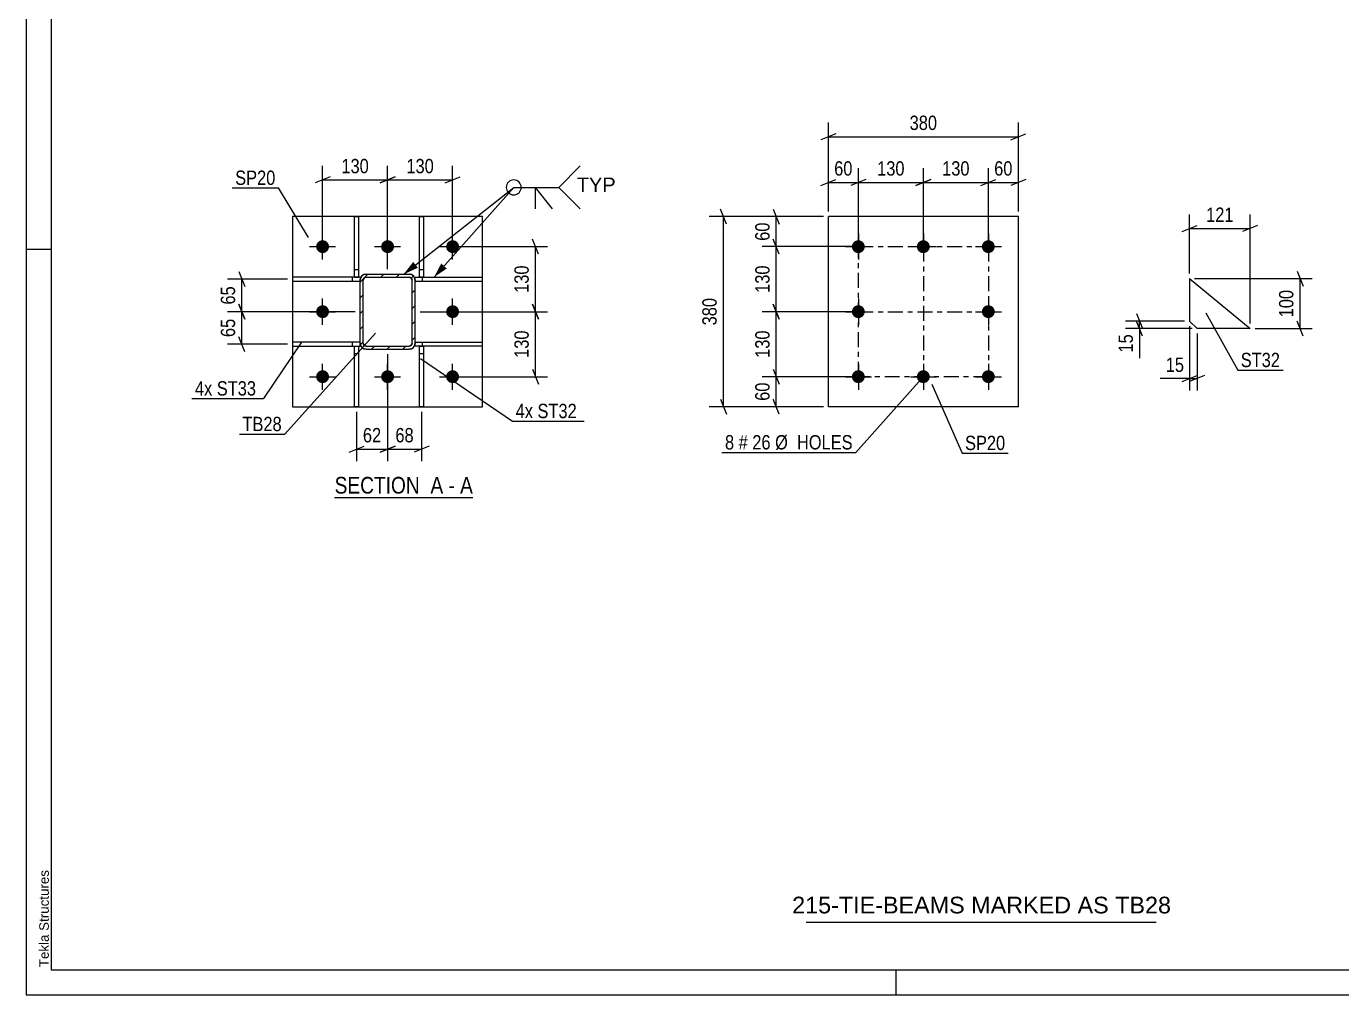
# Model space of a CAD drawing. Header units: millimetres. Extents: x 0 to 594, y 0 to 420.
# Drawn here: x 0 to 263.1, y 0 to 193.6 of the extents above; entities that cross this region are included whole.
import ezdxf

# ---------------------------------------------------------------- set-up
doc = ezdxf.new("R2010")
doc.units = ezdxf.units.MM
doc.linetypes.add('DXK_LINE_DOT2', pattern=[3.9198, 1.9599, -1.9599])
doc.linetypes.add('DXK_LINE_DOT3', pattern=[5.9187, 2.979, -0.9799, 0.9799, -0.9799])
doc.styles.add('Arial', font='ARIAL.TTF', dxfattribs={"height": 0.2})
doc.styles.add('Arial Narrow', font='ARIALN.TTF', dxfattribs={"height": 0.2})

# ---------------------------------------------------------------- blocks, each defined once
blk = doc.blocks.new('Unknown-580550788-1163')
at = {"color": 5, "linetype": 'Continuous'}
for p, q in [((0, 420), (0, 0)), ((5, 415), (5, 5)), ((5, 149), (0, 149)), ((5, 5), (589, 5)), ((174, 0), (174, 5)), ((0, 0), (594, 0))]:
    blk.add_line(p, q, dxfattribs=at)
at = {"color": 174, "linetype": 'Continuous', "style": 'Arial'}
blk.add_text('Tekla Structures', height=1.9102, rotation=90, dxfattribs=at).set_placement((4.5, 5.5))
blk = doc.blocks.new('Unknown-580550788-13 - 1405')
at = {"color": 6, "linetype": 'Continuous'}
blk.add_line((61.67, 99.45), (89.32, 99.45), dxfattribs=at)
at = {"color": 0, "linetype": 'Continuous'}
blk.add_wipeout([(79.78, 100.2), (79.78, 103.7), (61.67, 103.7), (61.67, 100.2)], dxfattribs=at)
at = {"color": 7, "linetype": 'Continuous', "style": 'Arial Narrow'}
blk.add_text('SECTION ', height=3.34, dxfattribs=at).set_placement((61.67, 100.2))
at = {"color": 0, "linetype": 'Continuous'}
blk.add_wipeout([(83.39, 100.2), (83.39, 103.7), (80.83, 103.7), (80.83, 100.2)], dxfattribs=at)
blk.add_wipeout([(85.71, 100.2), (85.71, 103.7), (84.44, 103.7), (84.44, 100.2)], dxfattribs=at)
at = {"color": 7, "linetype": 'Continuous', "style": 'Arial Narrow'}
blk.add_text('A', height=3.34, dxfattribs=at).set_placement((80.83, 100.2))
at = {"color": 0, "linetype": 'Continuous'}
blk.add_wipeout([(89.32, 100.2), (89.32, 103.7), (86.76, 103.7), (86.76, 100.2)], dxfattribs=at)
at = {"color": 7, "linetype": 'Continuous', "style": 'Arial Narrow'}
for s, p in [('A', (86.76, 100.2)), ('-', (84.44, 100.2))]:
    blk.add_text(s, height=3.34, dxfattribs=at).set_placement(p)
blk = doc.blocks.new('Part-580550788-1482 - 1405')
at = {"color": 2, "linetype": 'Continuous'}
for p, q in [((77.76, 130.48), (91.26, 130.48)), ((77.76, 129.68), (77.76, 130.28)), ((78.64, 129.68), (77.76, 129.68)), ((91.26, 129.68), (79.44, 129.68)), ((91.26, 129.68), (91.26, 130.48))]:
    blk.add_line(p, q, dxfattribs=at)
at = {"color": 7, "linetype": 'DXK_LINE_DOT2'}
for p, q in [((77.76, 130.28), (77.76, 130.48)), ((79.44, 129.68), (78.64, 129.68)), ((79.26, 129.68), (79.26, 130.48))]:
    blk.add_line(p, q, dxfattribs=at)
blk = doc.blocks.new('Part-580550788-1492 - 1405')
at = {"color": 2, "linetype": 'Continuous'}
for p, q in [((77.76, 142.87), (77.76, 143.48)), ((77.76, 143.48), (91.26, 143.48)), ((77.76, 142.68), (91.26, 142.68)), ((91.26, 142.68), (91.26, 143.48))]:
    blk.add_line(p, q, dxfattribs=at)
at = {"color": 7, "linetype": 'DXK_LINE_DOT2'}
for p, q in [((77.76, 142.87), (77.76, 142.68)), ((79.26, 142.68), (79.26, 143.48))]:
    blk.add_line(p, q, dxfattribs=at)
blk = doc.blocks.new('Part-580550788-1497 - 1405')
at = {"color": 2, "linetype": 'Continuous'}
for p, q in [((66.76, 143.48), (53.26, 143.48)), ((53.26, 143.48), (53.26, 142.68)), ((53.26, 142.68), (66.76, 142.68)), ((66.76, 143.48), (66.76, 142.88))]:
    blk.add_line(p, q, dxfattribs=at)
at = {"color": 7, "linetype": 'DXK_LINE_DOT2'}
for p, q in [((65.26, 142.68), (65.26, 143.48)), ((66.76, 142.68), (66.76, 142.88))]:
    blk.add_line(p, q, dxfattribs=at)
blk = doc.blocks.new('Part-580550788-1433 - 1405')
at = {"color": 2, "linetype": 'Continuous'}
for p, q in [((91.26, 155.58), (53.26, 155.58)), ((53.26, 155.58), (53.26, 117.58)), ((91.26, 117.58), (91.26, 155.58)), ((53.26, 117.58), (91.26, 117.58))]:
    blk.add_line(p, q, dxfattribs=at)
blk = doc.blocks.new('Part-580550788-1448 - 1405')
at = {"linetype": 'Continuous'}
h = blk.add_hatch(dxfattribs=at)
h.set_pattern_fill('', scale=0.7, style=0, pattern_type=0)
h.set_pattern_definition([(45, (77.4088, 143.727), (-1.57154, 1.57154), [])])
h.paths.add_polyline_path([(77.67, 143.34), (77.41, 143.73), (77.02, 143.99), (76.56, 144.08), (67.96, 144.08), (67.5, 143.99), (67.11, 143.73), (66.85, 143.34), (66.76, 142.88), (66.76, 130.28), (66.85, 129.82), (67.11, 129.43), (67.5, 129.17), (67.96, 129.08), (76.56, 129.08), (77.02, 129.17), (77.41, 129.43), (77.67, 129.82), (77.76, 130.28), (77.76, 142.88)])
h.paths.add_polyline_path([(77.16, 130.28), (77.11, 130.05), (76.98, 129.85), (76.79, 129.72), (76.56, 129.68), (67.96, 129.68), (67.73, 129.72), (67.54, 129.85), (67.41, 130.05), (67.36, 130.28), (67.36, 142.88), (67.41, 143.11), (67.54, 143.3), (67.73, 143.43), (67.96, 143.48), (76.56, 143.48), (76.79, 143.43), (76.98, 143.3), (77.11, 143.11), (77.16, 142.88)])
at = {"color": 7, "linetype": 'DXK_LINE_DOT2'}
for p, q in [((66.76, 142.88), (66.85, 143.34)), ((66.76, 130.28), (66.76, 142.88)), ((67.41, 143.11), (67.36, 142.88)), ((67.36, 130.28), (67.36, 142.88)), ((67.54, 143.3), (67.41, 143.11)), ((67.5, 143.99), (67.96, 144.08)), ((67.73, 143.43), (67.54, 143.3)), ((67.96, 143.48), (67.73, 143.43)), ((67.96, 144.08), (76.56, 144.08)), ((67.96, 143.48), (76.56, 143.48)), ((76.56, 144.08), (77.02, 143.99)), ((76.79, 143.43), (76.56, 143.48)), ((76.98, 143.3), (76.79, 143.43)), ((77.11, 143.11), (76.98, 143.3)), ((77.16, 142.88), (77.11, 143.11)), ((77.16, 130.28), (77.16, 142.88)), ((77.67, 143.34), (77.76, 142.88)), ((77.76, 130.28), (77.76, 142.88)), ((66.85, 129.82), (66.76, 130.28)), ((67.36, 130.28), (67.41, 130.05)), ((67.41, 130.05), (67.54, 129.85)), ((67.96, 129.08), (67.5, 129.17)), ((67.54, 129.85), (67.73, 129.72)), ((67.73, 129.72), (67.96, 129.68)), ((67.96, 129.68), (76.56, 129.68)), ((67.96, 129.08), (76.56, 129.08)), ((76.56, 129.68), (76.79, 129.72)), ((77.02, 129.17), (76.56, 129.08)), ((76.79, 129.72), (76.98, 129.85)), ((76.98, 129.85), (77.11, 130.05)), ((77.11, 130.05), (77.16, 130.28)), ((77.76, 130.28), (77.67, 129.82))]:
    blk.add_line(p, q, dxfattribs=at)
at = {"color": 2, "linetype": 'Continuous'}
for p, q in [((66.85, 143.34), (66.76, 142.88)), ((66.76, 130.28), (66.76, 142.88)), ((67.36, 142.88), (67.41, 143.11)), ((67.36, 130.28), (67.36, 142.88)), ((67.41, 143.11), (67.54, 143.3)), ((67.96, 144.08), (67.5, 143.99)), ((67.54, 143.3), (67.73, 143.43)), ((67.73, 143.43), (67.96, 143.48)), ((67.96, 144.08), (76.56, 144.08)), ((67.96, 143.48), (76.56, 143.48)), ((77.02, 143.99), (76.56, 144.08)), ((76.56, 143.48), (76.79, 143.43)), ((76.79, 143.43), (76.98, 143.3)), ((76.98, 143.3), (77.11, 143.11)), ((77.11, 143.11), (77.16, 142.88)), ((77.16, 130.28), (77.16, 142.88)), ((77.76, 142.88), (77.67, 143.34)), ((77.76, 130.28), (77.76, 142.88)), ((66.76, 130.28), (66.85, 129.82)), ((67.41, 130.05), (67.36, 130.28)), ((67.54, 129.85), (67.41, 130.05)), ((67.5, 129.17), (67.96, 129.08)), ((67.73, 129.72), (67.54, 129.85)), ((67.96, 129.68), (67.73, 129.72)), ((67.96, 129.68), (76.56, 129.68)), ((67.96, 129.08), (76.56, 129.08)), ((76.79, 129.72), (76.56, 129.68)), ((76.56, 129.08), (77.02, 129.17)), ((76.98, 129.85), (76.79, 129.72)), ((77.11, 130.05), (76.98, 129.85)), ((77.16, 130.28), (77.11, 130.05)), ((77.67, 129.82), (77.76, 130.28))]:
    blk.add_line(p, q, dxfattribs=at)
at = {"color": 7, "linetype": 'DXK_LINE_DOT2'}
for centre, start, end in [((67.96, 142.88), 112.5, 157.5), ((76.56, 142.88), 22.5, 67.5), ((67.96, 130.28), 202.5, 247.5), ((76.56, 130.28), 292.5, 337.5)]:
    blk.add_arc(centre, 1.2, start, end, dxfattribs=at)
at = {"color": 2, "linetype": 'Continuous'}
for centre, start, end in [((67.96, 142.88), 112.5, 157.5), ((76.56, 142.88), 22.5, 67.5), ((67.96, 130.28), 202.5, 247.5), ((76.56, 130.28), 292.5, 337.5)]:
    blk.add_arc(centre, 1.2, start, end, dxfattribs=at)
blk = doc.blocks.new('Part-580550788-1467 - 1405')
at = {"color": 2, "linetype": 'Continuous'}
for p, q in [((78.64, 143.49), (78.64, 155.58)), ((78.64, 155.58), (79.44, 155.58)), ((79.44, 155.58), (79.44, 143.49)), ((79.44, 143.49), (78.64, 143.49))]:
    blk.add_line(p, q, dxfattribs=at)
at = {"color": 7, "linetype": 'DXK_LINE_DOT2'}
blk.add_line((78.64, 144.99), (79.44, 144.99), dxfattribs=at)
blk = doc.blocks.new('Part-580550788-1487 - 1405')
at = {"color": 2, "linetype": 'Continuous'}
for p, q in [((66.76, 130.48), (53.26, 130.48)), ((53.26, 130.48), (53.26, 129.68)), ((53.26, 129.68), (65.65, 129.68)), ((66.45, 129.68), (66.76, 129.68)), ((66.76, 129.68), (66.76, 130.28))]:
    blk.add_line(p, q, dxfattribs=at)
at = {"color": 7, "linetype": 'DXK_LINE_DOT2'}
for p, q in [((65.26, 129.68), (65.26, 130.48)), ((65.65, 129.68), (66.45, 129.68)), ((66.76, 130.28), (66.76, 130.48))]:
    blk.add_line(p, q, dxfattribs=at)
blk = doc.blocks.new('Part-580550788-1503 - 1405')
at = {"color": 2, "linetype": 'Continuous'}
for p, q in [((65.64, 143.49), (65.65, 155.58)), ((65.65, 155.58), (66.45, 155.58)), ((66.45, 155.58), (66.44, 143.49)), ((65.64, 143.49), (66.44, 143.49))]:
    blk.add_line(p, q, dxfattribs=at)
at = {"color": 7, "linetype": 'DXK_LINE_DOT2'}
blk.add_line((65.64, 144.99), (66.44, 144.99), dxfattribs=at)
blk = doc.blocks.new('Bolt-580550788-1504 - 1405')
at = {"linetype": 'Continuous'}
for points in [[(57.96, 149.58, -1), (60.56, 149.58, -1)], [(70.96, 149.58, -1), (73.56, 149.58, -1)], [(83.96, 149.58, -1), (86.56, 149.58, -1)], [(57.96, 136.58, -1), (60.56, 136.58, -1)], [(83.96, 136.58, -1), (86.56, 136.58, -1)], [(57.96, 123.58, -1), (60.56, 123.58, -1)], [(70.96, 123.58, -1), (73.56, 123.58, -1)], [(83.96, 123.58, -1), (86.56, 123.58, -1)]]:
    blk.add_hatch(color=1, dxfattribs=at).paths.add_polyline_path(points)
at = {"color": 1, "linetype": 'Continuous'}
for p, q in [((59.26, 146.98), (59.26, 152.18)), ((72.26, 146.98), (72.26, 152.18)), ((85.26, 146.98), (85.26, 152.18)), ((56.66, 149.58), (61.86, 149.58)), ((69.66, 149.58), (74.86, 149.58)), ((82.66, 149.58), (87.86, 149.58)), ((59.26, 133.98), (59.26, 139.18)), ((85.26, 133.98), (85.26, 139.18)), ((56.66, 136.58), (61.86, 136.58)), ((82.66, 136.58), (87.86, 136.58)), ((59.26, 120.98), (59.26, 126.18)), ((72.26, 120.98), (72.26, 126.18)), ((85.26, 120.98), (85.26, 126.18)), ((56.66, 123.58), (61.86, 123.58)), ((69.66, 123.58), (74.86, 123.58)), ((82.66, 123.58), (87.86, 123.58))]:
    blk.add_line(p, q, dxfattribs=at)
blk = doc.blocks.new('Part-580550788-1511 - 1405')
at = {"color": 2, "linetype": 'Continuous'}
for p, q in [((65.65, 117.58), (65.65, 129.69)), ((65.65, 129.69), (66.45, 129.69)), ((66.45, 129.69), (66.45, 117.58)), ((66.45, 117.58), (65.65, 117.58))]:
    blk.add_line(p, q, dxfattribs=at)
at = {"color": 7, "linetype": 'DXK_LINE_DOT2'}
blk.add_line((65.65, 128.19), (66.45, 128.19), dxfattribs=at)
blk = doc.blocks.new('Part-580550788-1519 - 1405')
at = {"color": 2, "linetype": 'Continuous'}
for p, q in [((78.64, 117.58), (78.64, 129.69)), ((78.64, 129.69), (79.44, 129.69)), ((79.44, 129.69), (79.44, 117.58)), ((79.44, 117.58), (78.64, 117.58))]:
    blk.add_line(p, q, dxfattribs=at)
at = {"color": 7, "linetype": 'DXK_LINE_DOT2'}
blk.add_line((78.64, 128.19), (79.44, 128.19), dxfattribs=at)
blk = doc.blocks.new('Part-580550788-2148 - 2142')
at = {"color": 2, "linetype": 'Continuous'}
for p, q in [((198.41, 155.58), (160.41, 155.58)), ((160.41, 117.58), (160.41, 155.58)), ((198.41, 117.58), (198.41, 155.58)), ((198.41, 117.58), (160.41, 117.58))]:
    blk.add_line(p, q, dxfattribs=at)
blk = doc.blocks.new('Bolt-580550788-2209 - 2142')
at = {"linetype": 'Continuous'}
for points in [[(166.41, 150.88, -1), (166.41, 148.28, -1)], [(179.41, 150.88, -1), (179.41, 148.28, -1)], [(192.41, 150.88, -1), (192.41, 148.28, -1)], [(166.41, 137.88, -1), (166.41, 135.28, -1)], [(192.41, 137.88, -1), (192.41, 135.28, -1)], [(166.41, 124.88, -1), (166.41, 122.28, -1)], [(179.41, 124.88, -1), (179.41, 122.28, -1)], [(192.41, 124.88, -1), (192.41, 122.28, -1)]]:
    blk.add_hatch(color=1, dxfattribs=at).paths.add_polyline_path(points)
at = {"color": 1, "linetype": 'Continuous'}
for p, q in [((166.41, 152.18), (166.41, 146.98)), ((179.41, 152.18), (179.41, 146.98)), ((192.41, 152.18), (192.41, 146.98)), ((163.81, 149.58), (169.01, 149.58)), ((176.81, 149.58), (182.01, 149.58)), ((189.81, 149.58), (195.01, 149.58)), ((166.41, 139.18), (166.41, 133.98)), ((192.41, 139.18), (192.41, 133.98)), ((163.81, 136.58), (169.01, 136.58)), ((189.81, 136.58), (195.01, 136.58)), ((166.41, 126.18), (166.41, 120.98)), ((179.41, 126.18), (179.41, 120.98)), ((192.41, 126.18), (192.41, 120.98)), ((163.81, 123.58), (169.01, 123.58)), ((176.81, 123.58), (182.01, 123.58)), ((189.81, 123.58), (195.01, 123.58))]:
    blk.add_line(p, q, dxfattribs=at)
blk = doc.blocks.new('Part-580550788-1711 - 1705')
at = {"color": 2, "linetype": 'Continuous'}
for p, q in [((232.67, 143.19), (232.67, 134.69)), ((232.67, 143.19), (244.76, 133.19)), ((234.17, 133.19), (232.67, 134.69)), ((244.76, 133.19), (234.17, 133.19))]:
    blk.add_line(p, q, dxfattribs=at)
blk = doc.blocks.new('Rectangle-580550788-2297 - 2142')
at = {"color": 1, "linetype": 'DXK_LINE_DOT3'}
blk.add_lwpolyline([(166.41, 149.58), (192.41, 149.58), (192.41, 123.58), (166.41, 123.58), (166.41, 149.58)], close=True, dxfattribs=at)
blk = doc.blocks.new('Line-580550788-2290 - 2142')
at = {"color": 1, "linetype": 'DXK_LINE_DOT3'}
blk.add_line((166.41, 136.58), (192.41, 136.58), dxfattribs=at)
blk = doc.blocks.new('Line-580550788-2282 - 2142')
at = {"color": 1, "linetype": 'DXK_LINE_DOT3'}
blk.add_line((179.41, 149.58), (179.41, 123.58), dxfattribs=at)
blk = doc.blocks.new('StraightDimension-580550788-1573 - 1405')
at = {"color": 7, "linetype": 'Continuous'}
for p, q in [((42.51, 138.08), (43.71, 135.08)), ((65.76, 136.58), (40.26, 136.58)), ((43.11, 130.08), (43.11, 136.58)), ((43.71, 128.58), (42.51, 131.58)), ((52.26, 130.08), (40.26, 130.08))]:
    blk.add_line(p, q, dxfattribs=at)
at = {"color": 0}
blk.add_wipeout([(42.36, 135.76), (38.16, 135.76), (38.16, 130.9), (42.36, 130.9)], dxfattribs=at)
at = {"color": 3, "style": 'Arial Narrow'}
blk.add_text('65', height=2.863, rotation=90.0002, dxfattribs=at).set_placement((41.76, 131.5))
blk = doc.blocks.new('StraightDimension-580550788-1562 - 1405')
at = {"color": 7, "linetype": 'Continuous'}
for p, q in [((102.43, 135.08), (101.23, 138.08)), ((78.76, 136.58), (104.23, 136.58)), ((101.83, 123.58), (101.83, 136.58)), ((101.23, 125.08), (102.43, 122.08)), ((86.26, 123.58), (104.23, 123.58))]:
    blk.add_line(p, q, dxfattribs=at)
at = {"color": 0}
blk.add_wipeout([(101.08, 133.42), (96.88, 133.42), (96.88, 126.74), (101.08, 126.74)], dxfattribs=at)
at = {"color": 3, "style": 'Arial Narrow'}
blk.add_text('130', height=2.863, rotation=90.0002, dxfattribs=at).set_placement((100.48, 127.34))
blk = doc.blocks.new('StraightDimension-580550788-1595 - 1405')
at = {"color": 7, "linetype": 'Continuous'}
for p, q in [((72.26, 128.08), (72.26, 106.7)), ((66.05, 116.58), (66.05, 106.7)), ((64.55, 108.5), (67.55, 109.7)), ((66.05, 109.1), (72.26, 109.1)), ((73.76, 109.7), (70.76, 108.5))]:
    blk.add_line(p, q, dxfattribs=at)
at = {"color": 0}
blk.add_wipeout([(71.58, 109.85), (71.58, 114.05), (66.72, 114.05), (66.72, 109.85)], dxfattribs=at)
at = {"color": 3, "style": 'Arial Narrow'}
blk.add_text('62', height=2.863, dxfattribs=at).set_placement((67.32, 110.45))
blk = doc.blocks.new('StraightDimension-580550788-1522 - 1405')
at = {"color": 7, "linetype": 'Continuous'}
for p, q in [((72.26, 145.08), (72.26, 165.76)), ((85.26, 150.58), (85.26, 165.76)), ((73.76, 163.51), (70.76, 162.31)), ((83.76, 162.31), (86.76, 163.51)), ((72.26, 162.91), (85.26, 162.91))]:
    blk.add_line(p, q, dxfattribs=at)
at = {"color": 0}
blk.add_wipeout([(82.1, 163.66), (82.1, 167.86), (75.42, 167.86), (75.42, 163.66)], dxfattribs=at)
at = {"color": 3, "style": 'Arial Narrow'}
blk.add_text('130', height=2.863, dxfattribs=at).set_placement((76.02, 164.26))
blk = doc.blocks.new('StraightDimension-580550788-1537 - 1405')
at = {"color": 7, "linetype": 'Continuous'}
for p, q in [((59.26, 150.58), (59.26, 165.76)), ((72.26, 145.08), (72.26, 165.76)), ((60.76, 163.51), (57.76, 162.31)), ((70.76, 162.31), (73.76, 163.51)), ((59.26, 162.91), (72.26, 162.91))]:
    blk.add_line(p, q, dxfattribs=at)
at = {"color": 0}
blk.add_wipeout([(69.1, 163.66), (69.1, 167.86), (62.42, 167.86), (62.42, 163.66)], dxfattribs=at)
at = {"color": 3, "style": 'Arial Narrow'}
blk.add_text('130', height=2.863, dxfattribs=at).set_placement((63.02, 164.26))
blk = doc.blocks.new('StraightDimension-580550788-1547 - 1405')
at = {"color": 7, "linetype": 'Continuous'}
for p, q in [((102.43, 148.08), (101.23, 151.08)), ((86.26, 149.58), (104.23, 149.58)), ((101.83, 136.58), (101.83, 149.58)), ((101.23, 138.08), (102.43, 135.08)), ((78.76, 136.58), (104.23, 136.58))]:
    blk.add_line(p, q, dxfattribs=at)
at = {"color": 0}
blk.add_wipeout([(101.08, 146.42), (96.88, 146.42), (96.88, 139.74), (101.08, 139.74)], dxfattribs=at)
at = {"color": 3, "style": 'Arial Narrow'}
blk.add_text('130', height=2.863, rotation=90.0002, dxfattribs=at).set_placement((100.48, 140.34))
blk = doc.blocks.new('StraightDimension-580550788-1581 - 1405')
at = {"color": 7, "linetype": 'Continuous'}
for p, q in [((52.26, 143.08), (40.26, 143.08)), ((42.51, 144.58), (43.71, 141.58)), ((43.11, 136.58), (43.11, 143.08)), ((43.71, 135.08), (42.51, 138.08)), ((65.76, 136.58), (40.26, 136.58))]:
    blk.add_line(p, q, dxfattribs=at)
at = {"color": 0}
blk.add_wipeout([(42.36, 142.26), (38.16, 142.26), (38.16, 137.4), (42.36, 137.4)], dxfattribs=at)
at = {"color": 3, "style": 'Arial Narrow'}
blk.add_text('65', height=2.863, rotation=90.0002, dxfattribs=at).set_placement((41.76, 138))
blk = doc.blocks.new('StraightDimension-580550788-1588 - 1405')
at = {"color": 7, "linetype": 'Continuous'}
for p, q in [((72.26, 128.08), (72.26, 106.7)), ((79.04, 116.58), (79.04, 106.7)), ((70.76, 108.5), (73.76, 109.7)), ((72.26, 109.1), (79.04, 109.1)), ((80.54, 109.7), (77.54, 108.5))]:
    blk.add_line(p, q, dxfattribs=at)
at = {"color": 0}
blk.add_wipeout([(78.08, 109.85), (78.08, 114.05), (73.22, 114.05), (73.22, 109.85)], dxfattribs=at)
at = {"color": 3, "style": 'Arial Narrow'}
blk.add_text('68', height=2.863, dxfattribs=at).set_placement((73.82, 110.45))
blk = doc.blocks.new('StraightDimension-580550788-2272 - 2142')
at = {"color": 7, "linetype": 'Continuous'}
for p, q in [((159.41, 155.58), (136.57, 155.58)), ((140.02, 154.08), (138.82, 157.08)), ((139.42, 117.58), (139.42, 155.58)), ((138.82, 119.08), (140.02, 116.08)), ((159.41, 117.58), (136.57, 117.58))]:
    blk.add_line(p, q, dxfattribs=at)
at = {"color": 0}
blk.add_wipeout([(138.67, 139.92), (134.47, 139.92), (134.47, 133.24), (138.67, 133.24)], dxfattribs=at)
at = {"color": 3, "style": 'Arial Narrow'}
blk.add_text('380', height=2.863, rotation=90.0002, dxfattribs=at).set_placement((138.07, 133.84))
blk = doc.blocks.new('StraightDimension-580550788-2213 - 2142')
at = {"color": 7, "linetype": 'Continuous'}
for p, q in [((159.41, 155.58), (147.15, 155.58)), ((149.4, 157.08), (150.6, 154.08)), ((150, 149.58), (150, 155.58)), ((150.6, 148.08), (149.4, 151.08)), ((165.41, 149.58), (147.15, 149.58))]:
    blk.add_line(p, q, dxfattribs=at)
at = {"color": 0}
blk.add_wipeout([(149.25, 155.01), (145.05, 155.01), (145.05, 150.15), (149.25, 150.15)], dxfattribs=at)
at = {"color": 3, "style": 'Arial Narrow'}
blk.add_text('60', height=2.863, rotation=90.0002, dxfattribs=at).set_placement((148.65, 150.75))
blk = doc.blocks.new('StraightDimension-580550788-2225 - 2142')
at = {"color": 7, "linetype": 'Continuous'}
for p, q in [((149.4, 125.08), (150.6, 122.08)), ((165.41, 123.58), (147.15, 123.58)), ((150, 117.58), (150, 123.58)), ((150.6, 116.08), (149.4, 119.08)), ((159.41, 117.58), (147.15, 117.58))]:
    blk.add_line(p, q, dxfattribs=at)
at = {"color": 0}
blk.add_wipeout([(149.25, 123.01), (145.05, 123.01), (145.05, 118.15), (149.25, 118.15)], dxfattribs=at)
at = {"color": 3, "style": 'Arial Narrow'}
blk.add_text('60', height=2.863, rotation=90.0002, dxfattribs=at).set_placement((148.65, 118.75))
blk = doc.blocks.new('StraightDimension-580550788-2236 - 2142')
at = {"color": 7, "linetype": 'Continuous'}
for p, q in [((160.41, 156.58), (160.41, 174.41)), ((198.41, 156.58), (198.41, 174.41)), ((161.91, 172.16), (158.91, 170.96)), ((160.41, 171.56), (198.41, 171.56)), ((196.91, 170.96), (199.91, 172.16))]:
    blk.add_line(p, q, dxfattribs=at)
at = {"color": 0}
blk.add_wipeout([(182.75, 172.31), (182.75, 176.51), (176.07, 176.51), (176.07, 172.31)], dxfattribs=at)
at = {"color": 3, "style": 'Arial Narrow'}
blk.add_text('380', height=2.863, dxfattribs=at).set_placement((176.67, 172.91))
blk = doc.blocks.new('StraightDimension-580550788-2249 - 2142')
at = {"color": 7, "linetype": 'Continuous'}
for p, q in [((160.41, 156.58), (160.41, 165.29)), ((166.41, 150.58), (166.41, 165.29)), ((158.91, 161.84), (161.91, 163.04)), ((160.41, 162.44), (166.41, 162.44)), ((167.91, 163.04), (164.91, 161.84))]:
    blk.add_line(p, q, dxfattribs=at)
at = {"color": 0}
blk.add_wipeout([(165.84, 163.19), (165.84, 167.39), (160.98, 167.39), (160.98, 163.19)], dxfattribs=at)
at = {"color": 3, "style": 'Arial Narrow'}
blk.add_text('60', height=2.863, dxfattribs=at).set_placement((161.58, 163.79))
blk = doc.blocks.new('StraightDimension-580550788-2261 - 2142')
at = {"color": 7, "linetype": 'Continuous'}
for p, q in [((192.41, 150.58), (192.41, 165.29)), ((198.41, 156.58), (198.41, 165.29)), ((190.91, 161.84), (193.91, 163.04)), ((192.41, 162.44), (198.41, 162.44)), ((199.91, 163.04), (196.91, 161.84))]:
    blk.add_line(p, q, dxfattribs=at)
at = {"color": 0}
blk.add_wipeout([(197.84, 163.19), (197.84, 167.39), (192.98, 167.39), (192.98, 163.19)], dxfattribs=at)
at = {"color": 3, "style": 'Arial Narrow'}
blk.add_text('60', height=2.863, dxfattribs=at).set_placement((193.58, 163.79))
blk = doc.blocks.new('StraightDimension-580550788-3067 - 2142')
at = {"color": 7, "linetype": 'Continuous'}
for p, q in [((150.6, 135.08), (149.4, 138.08)), ((165.41, 136.58), (147.15, 136.58)), ((150, 123.58), (150, 136.58)), ((149.4, 125.08), (150.6, 122.08)), ((165.41, 123.58), (147.15, 123.58))]:
    blk.add_line(p, q, dxfattribs=at)
at = {"color": 0}
blk.add_wipeout([(149.25, 133.42), (145.05, 133.42), (145.05, 126.74), (149.25, 126.74)], dxfattribs=at)
at = {"color": 3, "style": 'Arial Narrow'}
blk.add_text('130', height=2.863, rotation=90.0002, dxfattribs=at).set_placement((148.65, 127.34))
blk = doc.blocks.new('StraightDimension-580550788-3069 - 2142')
at = {"color": 7, "linetype": 'Continuous'}
for p, q in [((150.6, 148.08), (149.4, 151.08)), ((165.41, 149.58), (147.15, 149.58)), ((150, 136.58), (150, 149.58)), ((149.4, 138.08), (150.6, 135.08)), ((165.41, 136.58), (147.15, 136.58))]:
    blk.add_line(p, q, dxfattribs=at)
at = {"color": 0}
blk.add_wipeout([(149.25, 146.42), (145.05, 146.42), (145.05, 139.74), (149.25, 139.74)], dxfattribs=at)
at = {"color": 3, "style": 'Arial Narrow'}
blk.add_text('130', height=2.863, rotation=90.0002, dxfattribs=at).set_placement((148.65, 140.34))
blk = doc.blocks.new('StraightDimension-580550788-3089 - 2142')
at = {"color": 7, "linetype": 'Continuous'}
for p, q in [((166.41, 150.58), (166.41, 165.29)), ((179.41, 150.58), (179.41, 165.29)), ((167.91, 163.04), (164.91, 161.84)), ((166.41, 162.44), (179.41, 162.44)), ((177.91, 161.84), (180.91, 163.04))]:
    blk.add_line(p, q, dxfattribs=at)
at = {"color": 0}
blk.add_wipeout([(176.25, 163.19), (176.25, 167.39), (169.57, 167.39), (169.57, 163.19)], dxfattribs=at)
at = {"color": 3, "style": 'Arial Narrow'}
blk.add_text('130', height=2.863, dxfattribs=at).set_placement((170.17, 163.79))
blk = doc.blocks.new('StraightDimension-580550788-3091 - 2142')
at = {"color": 7, "linetype": 'Continuous'}
for p, q in [((179.41, 150.58), (179.41, 165.29)), ((192.41, 150.58), (192.41, 165.29)), ((180.91, 163.04), (177.91, 161.84)), ((179.41, 162.44), (192.41, 162.44)), ((190.91, 161.84), (193.91, 163.04))]:
    blk.add_line(p, q, dxfattribs=at)
at = {"color": 0}
blk.add_wipeout([(189.25, 163.19), (189.25, 167.39), (182.57, 167.39), (182.57, 163.19)], dxfattribs=at)
at = {"color": 3, "style": 'Arial Narrow'}
blk.add_text('130', height=2.863, dxfattribs=at).set_placement((183.17, 163.79))
blk = doc.blocks.new('StraightDimension-580550788-1715 - 1705')
at = {"color": 7, "linetype": 'Continuous'}
for p, q in [((233.67, 143.19), (257.16, 143.19)), ((254.16, 144.69), (255.36, 141.69)), ((254.76, 133.19), (254.76, 143.19)), ((255.36, 131.69), (254.16, 134.69)), ((245.76, 133.19), (257.16, 133.19))]:
    blk.add_line(p, q, dxfattribs=at)
at = {"color": 0}
blk.add_wipeout([(254.01, 141.53), (249.81, 141.53), (249.81, 134.85), (254.01, 134.85)], dxfattribs=at)
at = {"color": 3, "style": 'Arial Narrow'}
blk.add_text('100', height=2.863, rotation=90.0002, dxfattribs=at).set_placement((253.41, 135.45))
blk = doc.blocks.new('StraightDimension-580550788-1749 - 1705')
at = {"color": 7, "linetype": 'Continuous'}
for p, q in [((232.67, 144.19), (232.67, 156.04)), ((244.76, 134.19), (244.76, 156.04)), ((231.17, 152.59), (234.17, 153.79)), ((232.67, 153.19), (244.76, 153.19)), ((246.26, 153.79), (243.26, 152.59))]:
    blk.add_line(p, q, dxfattribs=at)
at = {"color": 0}
blk.add_wipeout([(242.06, 153.94), (242.06, 158.14), (235.37, 158.14), (235.37, 153.94)], dxfattribs=at)
at = {"color": 3, "style": 'Arial Narrow'}
blk.add_text('121', height=2.863, dxfattribs=at).set_placement((235.97, 154.54))
blk = doc.blocks.new('StraightDimension-580550788-1725 - 1705')
at = {"color": 7, "linetype": 'Continuous'}
for p, q in [((232.67, 133.69), (232.67, 120.79)), ((234.17, 132.19), (234.17, 120.79)), ((231.17, 122.59), (234.17, 123.79)), ((235.67, 123.79), (232.67, 122.59)), ((232.67, 123.19), (234.17, 123.19))]:
    blk.add_line(p, q, dxfattribs=at)
at = {"color": 0}
blk.add_wipeout([(232.15, 123.94), (232.15, 128.14), (227.29, 128.14), (227.29, 123.94)], dxfattribs=at)
at = {"color": 7, "linetype": 'Continuous'}
blk.add_line((232.67, 123.19), (226.77, 123.19), dxfattribs=at)
blk.add_line((232.67, 123.19), (226.77, 123.19), dxfattribs=at)
at = {"color": 3, "style": 'Arial Narrow'}
blk.add_text('15', height=2.863, dxfattribs=at).set_placement((227.89, 124.54))
blk = doc.blocks.new('StraightDimension-580550788-1738 - 1705')
at = {"color": 7, "linetype": 'Continuous'}
for p, q in [((231.67, 134.69), (219.82, 134.69)), ((222.07, 136.19), (223.27, 133.19)), ((223.27, 131.69), (222.07, 134.69)), ((222.67, 133.19), (222.67, 134.69)), ((233.17, 133.19), (219.82, 133.19))]:
    blk.add_line(p, q, dxfattribs=at)
at = {"color": 0}
blk.add_wipeout([(221.92, 132.67), (217.72, 132.67), (217.72, 127.81), (221.92, 127.81)], dxfattribs=at)
at = {"color": 7, "linetype": 'Continuous'}
blk.add_line((222.67, 133.19), (222.67, 127.29), dxfattribs=at)
blk.add_line((222.67, 133.19), (222.67, 127.29), dxfattribs=at)
at = {"color": 3, "style": 'Arial Narrow'}
blk.add_text('15', height=2.863, rotation=90.0002, dxfattribs=at).set_placement((221.32, 128.41))
blk = doc.blocks.new('Unknown-580550788-3386')
at = {"color": 7, "linetype": 'Continuous'}
blk.add_line((156, 14.5), (226, 14.5), dxfattribs=at)
at = {"color": 7, "style": 'Arial'}
blk.add_text('215-TIE-BEAMS MARKED AS TB28', height=3.3428, dxfattribs=at).set_placement((153.17, 16.25))
blk = doc.blocks.new('Mark-580550788-1428 - 1405')
at = {"color": 0}
blk.add_wipeout([(49.82, 161.93), (49.82, 164.93), (41.78, 164.93), (41.78, 161.93)], dxfattribs=at)
blk.add_wipeout([(49.82, 161.93), (49.82, 164.93), (41.78, 164.93), (41.78, 161.93)], dxfattribs=at)
at = {"color": 30, "linetype": 'Continuous'}
for p in [(41.18, 161.33), (56.44, 151.4)]:
    blk.add_line(p, (50.42, 161.33), dxfattribs=at)
at = {"color": 3, "style": 'Arial Narrow'}
blk.add_text('SP20', height=2.863, dxfattribs=at).set_placement((41.78, 161.93))
blk = doc.blocks.new('MarkSet-580550788-1653 - 1405')
at = {"color": 0}
blk.add_wipeout([(101.34, 115.29), (101.34, 118.29), (97.87, 118.29), (97.87, 115.29)], dxfattribs=at)
blk.add_wipeout([(101.34, 115.29), (101.34, 118.29), (97.87, 118.29), (97.87, 115.29)], dxfattribs=at)
at = {"color": 30, "linetype": 'Continuous'}
blk.add_line((78.83, 127.23), (97.27, 114.69), dxfattribs=at)
at = {"color": 0}
blk.add_wipeout([(110.09, 115.29), (110.09, 118.29), (102.24, 118.29), (102.24, 115.29)], dxfattribs=at)
blk.add_wipeout([(110.09, 115.29), (110.09, 118.29), (102.24, 118.29), (102.24, 115.29)], dxfattribs=at)
at = {"color": 30, "linetype": 'Continuous'}
blk.add_line((97.27, 114.69), (111.59, 114.69), dxfattribs=at)
at = {"color": 3, "style": 'Arial Narrow'}
for s, p in [('4x', (97.87, 115.29)), ('ST32', (102.24, 115.29))]:
    blk.add_text(s, height=2.863, dxfattribs=at).set_placement(p)
blk = doc.blocks.new('Mark-580550788-1444 - 1405')
at = {"color": 0}
blk.add_wipeout([(51.09, 112.69), (51.09, 115.69), (43.23, 115.69), (43.23, 112.69)], dxfattribs=at)
blk.add_wipeout([(51.09, 112.69), (51.09, 115.69), (43.23, 115.69), (43.23, 112.69)], dxfattribs=at)
at = {"color": 30, "linetype": 'Continuous'}
for p in [(69.85, 132.27), (42.63, 112.09)]:
    blk.add_line(p, (51.69, 112.09), dxfattribs=at)
at = {"color": 3, "style": 'Arial Narrow'}
blk.add_text('TB28', height=2.863, dxfattribs=at).set_placement((43.23, 112.69))
blk = doc.blocks.new('WeldMark-580550788-1602 - 1405')
at = {"linetype": 'Continuous'}
for points in [[(78.31, 145.35), (75.49, 144.08), (77.38, 146.53)], [(84.11, 145.22), (81.55, 143.48), (82.99, 146.22)]]:
    blk.add_hatch(color=30, dxfattribs=at).paths.add_polyline_path(points)
at = {"color": 30, "linetype": 'Continuous'}
for p, q in [((75.49, 144.08), (97.49, 161.43)), ((81.55, 143.48), (97.49, 161.43)), ((97.49, 161.43), (106.49, 161.43))]:
    blk.add_line(p, q, dxfattribs=at)
at = {"color": 3, "linetype": 'Continuous'}
for q in [(105.2, 157.15), (101.78, 157.15)]:
    blk.add_line((101.78, 161.43), q, dxfattribs=at)
for start, end in [(90, 270), (270, 90)]:
    blk.add_arc((97.49, 161.43), 1.5, start, end, dxfattribs=at)
at = {"color": 0, "linetype": 'Continuous'}
blk.add_wipeout([(117.86, 160.53), (117.86, 163.53), (110.09, 163.53), (110.09, 160.53)], dxfattribs=at)
blk.add_wipeout([(117.86, 160.53), (117.86, 163.53), (110.09, 163.53), (110.09, 160.53)], dxfattribs=at)
at = {"color": 3, "linetype": 'Continuous'}
for q in [(110.78, 165.72), (110.78, 157.15)]:
    blk.add_line((106.49, 161.43), q, dxfattribs=at)
at = {"color": 3, "linetype": 'Continuous', "style": 'Arial'}
blk.add_text('TYP', height=2.865, dxfattribs=at).set_placement((110.09, 160.53))
blk = doc.blocks.new('MarkSet-580550788-1683 - 1405')
at = {"color": 30, "linetype": 'Continuous'}
blk.add_line((55.02, 130.48), (47.46, 119.21), dxfattribs=at)
at = {"color": 0}
blk.add_wipeout([(37.2, 119.81), (37.2, 122.81), (33.73, 122.81), (33.73, 119.81)], dxfattribs=at)
blk.add_wipeout([(37.2, 119.81), (37.2, 122.81), (33.73, 122.81), (33.73, 119.81)], dxfattribs=at)
blk.add_wipeout([(45.96, 119.81), (45.96, 122.81), (38.1, 122.81), (38.1, 119.81)], dxfattribs=at)
blk.add_wipeout([(45.96, 119.81), (45.96, 122.81), (38.1, 122.81), (38.1, 119.81)], dxfattribs=at)
at = {"color": 30, "linetype": 'Continuous'}
blk.add_line((33.13, 119.21), (47.46, 119.21), dxfattribs=at)
at = {"color": 3, "style": 'Arial Narrow'}
for s, p in [('4x', (33.73, 119.81)), ('ST33', (38.1, 119.81))]:
    blk.add_text(s, height=2.863, dxfattribs=at).set_placement(p)
blk = doc.blocks.new('Mark-580550788-2144 - 2142')
at = {"color": 0}
blk.add_wipeout([(195.79, 108.9), (195.79, 111.9), (187.75, 111.9), (187.75, 108.9)], dxfattribs=at)
blk.add_wipeout([(195.79, 108.9), (195.79, 111.9), (187.75, 111.9), (187.75, 108.9)], dxfattribs=at)
at = {"color": 30, "linetype": 'Continuous'}
for p, q in [((181.11, 122.06), (187.15, 108.3)), ((187.15, 108.3), (196.39, 108.3))]:
    blk.add_line(p, q, dxfattribs=at)
at = {"color": 3, "style": 'Arial Narrow'}
blk.add_text('SP20', height=2.863, dxfattribs=at).set_placement((187.75, 108.9))
blk = doc.blocks.new('Mark-580550788-2205 - 2142')
at = {"color": 0}
blk.add_wipeout([(141.57, 109.03), (141.57, 112.03), (139.74, 112.03), (139.74, 109.03)], dxfattribs=at)
blk.add_wipeout([(141.57, 109.03), (141.57, 112.03), (139.74, 112.03), (139.74, 109.03)], dxfattribs=at)
blk.add_wipeout([(144.3, 109.03), (144.3, 112.03), (142.47, 112.03), (142.47, 109.03)], dxfattribs=at)
blk.add_wipeout([(144.3, 109.03), (144.3, 112.03), (142.47, 112.03), (142.47, 109.03)], dxfattribs=at)
at = {"color": 3, "style": 'Arial Narrow'}
blk.add_text('8', height=2.86, dxfattribs=at).set_placement((139.74, 109.03))
at = {"color": 0}
blk.add_wipeout([(148.86, 109.03), (148.86, 112.03), (145.2, 112.03), (145.2, 109.03)], dxfattribs=at)
blk.add_wipeout([(148.86, 109.03), (148.86, 112.03), (145.2, 112.03), (145.2, 109.03)], dxfattribs=at)
at = {"color": 3, "style": 'Arial Narrow'}
blk.add_text('#', height=2.86, dxfattribs=at).set_placement((142.47, 109.03))
at = {"color": 0}
blk.add_wipeout([(165.28, 109.03), (165.28, 112.03), (149.76, 112.03), (149.76, 109.03)], dxfattribs=at)
blk.add_wipeout([(165.28, 109.03), (165.28, 112.03), (149.76, 112.03), (149.76, 109.03)], dxfattribs=at)
at = {"color": 7, "linetype": 'Continuous'}
for p in [(179.54, 123.71), (139.14, 108.43)]:
    blk.add_line(p, (165.88, 108.43), dxfattribs=at)
at = {"color": 3, "style": 'Arial Narrow'}
for s, p in [('26', (145.2, 109.03)), ('Ø  HOLES', (149.76, 109.03))]:
    blk.add_text(s, height=2.863, dxfattribs=at).set_placement(p)
blk = doc.blocks.new('Mark-580550788-1707 - 1705')
at = {"color": 0}
blk.add_wipeout([(250.75, 125.49), (250.75, 128.49), (242.89, 128.49), (242.89, 125.49)], dxfattribs=at)
blk.add_wipeout([(250.75, 125.49), (250.75, 128.49), (242.89, 128.49), (242.89, 125.49)], dxfattribs=at)
at = {"color": 30, "linetype": 'Continuous'}
for p, q in [((235.88, 136.35), (242.29, 124.89)), ((242.29, 124.89), (251.35, 124.89))]:
    blk.add_line(p, q, dxfattribs=at)
at = {"color": 3, "style": 'Arial Narrow'}
blk.add_text('ST32', height=2.863, dxfattribs=at).set_placement((242.89, 125.49))

msp = doc.modelspace()

# ---------------------------------------------------------------- block references
for name in ['Unknown-580550788-1163', 'Part-580550788-1433 - 1405', 'Part-580550788-1503 - 1405', 'Part-580550788-1467 - 1405', 'Part-580550788-2148 - 2142', 'Bolt-580550788-1504 - 1405', 'Bolt-580550788-2209 - 2142', 'Rectangle-580550788-2297 - 2142', 'Line-580550788-2282 - 2142', 'Part-580550788-1497 - 1405', 'Part-580550788-1448 - 1405', 'Part-580550788-1492 - 1405', 'Part-580550788-1711 - 1705', 'Line-580550788-2290 - 2142', 'Part-580550788-1487 - 1405', 'Part-580550788-1511 - 1405', 'Part-580550788-1482 - 1405', 'Part-580550788-1519 - 1405', 'Unknown-580550788-3386']:
    msp.add_blockref(name, (0, 0))

# ---------------------------------------------------------------- next in the draw order: block references
for name in ['StraightDimension-580550788-1522 - 1405', 'Mark-580550788-1428 - 1405', 'StraightDimension-580550788-2272 - 2142', 'StraightDimension-580550788-1715 - 1705', 'StraightDimension-580550788-1573 - 1405', 'StraightDimension-580550788-1562 - 1405', 'Mark-580550788-2144 - 2142', 'Unknown-580550788-13 - 1405']:
    msp.add_blockref(name, (0, 0))

# ---------------------------------------------------------------- next in the draw order: block references
for name in ['StraightDimension-580550788-1537 - 1405', 'StraightDimension-580550788-1749 - 1705', 'StraightDimension-580550788-2213 - 2142', 'StraightDimension-580550788-1547 - 1405', 'StraightDimension-580550788-1595 - 1405', 'StraightDimension-580550788-2225 - 2142']:
    msp.add_blockref(name, (0, 0))

# ---------------------------------------------------------------- next in the draw order: block references
for name in ['StraightDimension-580550788-2236 - 2142', 'WeldMark-580550788-1602 - 1405', 'StraightDimension-580550788-1581 - 1405', 'StraightDimension-580550788-3067 - 2142', 'StraightDimension-580550788-1725 - 1705', 'StraightDimension-580550788-1588 - 1405']:
    msp.add_blockref(name, (0, 0))

# ---------------------------------------------------------------- next in the draw order: block references
for name in ['StraightDimension-580550788-2249 - 2142', 'StraightDimension-580550788-2261 - 2142', 'StraightDimension-580550788-1738 - 1705', 'Mark-580550788-1707 - 1705', 'Mark-580550788-1444 - 1405', 'MarkSet-580550788-1653 - 1405', 'Mark-580550788-2205 - 2142']:
    msp.add_blockref(name, (0, 0))

# ---------------------------------------------------------------- next in the draw order: block references
for name in ['StraightDimension-580550788-3069 - 2142', 'MarkSet-580550788-1683 - 1405']:
    msp.add_blockref(name, (0, 0))

# ---------------------------------------------------------------- next in the draw order: block references
msp.add_blockref('StraightDimension-580550788-3089 - 2142', (0, 0))

# ---------------------------------------------------------------- next in the draw order: block references
msp.add_blockref('StraightDimension-580550788-3091 - 2142', (0, 0))

doc.saveas('drawing.dxf')
